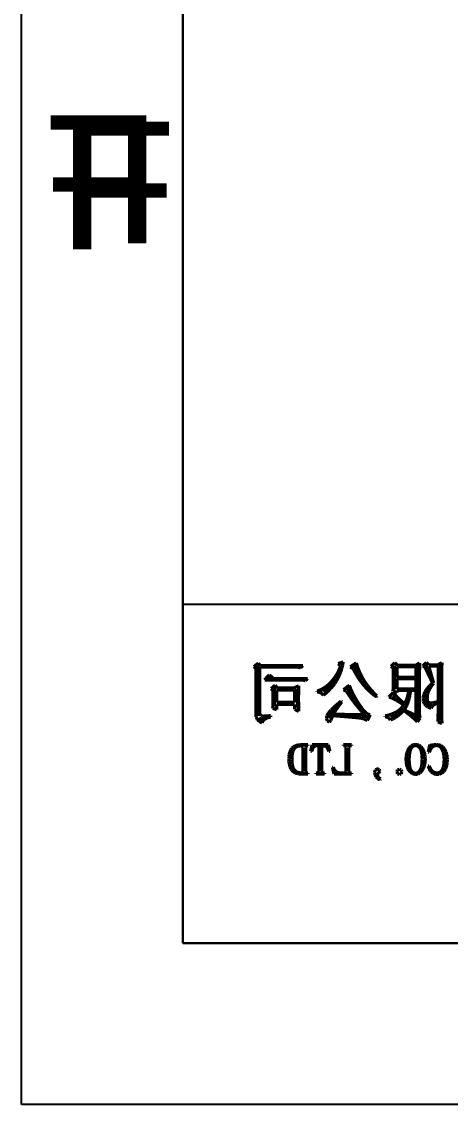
# Model space of a CAD drawing. Extents: x -61 to 349, y -42 to 245.
# Drawn here: x -61.11 to -47.81, y -42.19 to -8.63 of the extents above; entities that cross this region are included whole.
import ezdxf

# ---------------------------------------------------------------- set-up
doc = ezdxf.new("R2010")
doc.units = 0
doc.layers.add('BOARD_GEOMETRY_DIMENSION', color=2, linetype='CONTINUOUS')
doc.layers.add('BOARD_GEOMETRY_SILKSCREEN_B', color=1, linetype='CONTINUOUS')

msp = doc.modelspace()

# ---------------------------------------------------------------- linework, layer by layer
at = {"layer": 'BOARD_GEOMETRY_DIMENSION'}
msp.add_lwpolyline([(-61.1124, -42.1894), (-61.1124, 244.810534), (348.887542, 244.810534), (348.887542, -42.1894)], close=True, dxfattribs=at)
for points in [[(-56.11241, 239.810544), (-56.11241, -37.189156)], [(-56.11241, -37.189156), (343.887552, -37.189156)]]:
    msp.add_lwpolyline(points, dxfattribs=at)
at = {"layer": 'BOARD_GEOMETRY_SILKSCREEN_B'}
msp.add_lwpolyline([(-61.1124, -42.1894), (-61.1124, 244.810534), (348.887542, 244.810534), (348.887542, -42.1894)], close=True, dxfattribs=at)
for points in [[(-56.11241, -37.189156), (-56.11241, 239.810544)], [(-56.11241, -26.68905), (0.197612, -26.68905), (0.197612, -37.189156)], [(343.887552, -37.189156), (-56.11241, -37.189156)]]:
    msp.add_lwpolyline(points, dxfattribs=at)
at = {"layer": 'BOARD_GEOMETRY_SILKSCREEN_B', "const_width": 0.1016}
for points in [[(-53.76672, -28.515818), (-53.908198, -28.624022)], [(-53.76672, -28.515818), (-53.767228, -28.515818)], [(-53.7083, -28.590748), (-53.76672, -28.515818)], [(-51.13401, -28.474162), (-51.292506, -28.532328)], [(-51.292506, -28.532328), (-51.217322, -28.582112)], [(-51.174904, -28.668726), (-51.15179, -28.572714)], [(-51.15179, -28.572714), (-51.13401, -28.474162)], [(-50.726086, -28.507436), (-50.917602, -28.632404)], [(-50.706528, -28.581604), (-50.726086, -28.507436)], [(-49.53508, -28.499308), (-49.65192, -28.615894)], [(-49.452022, -28.582112), (-49.53508, -28.499308)], [(-48.760888, -28.507436), (-48.885602, -28.582112)], [(-48.763682, -28.597098), (-48.76292, -28.55722)], [(-48.76292, -28.55722), (-48.761904, -28.527248)], [(-48.761904, -28.527248), (-48.760888, -28.507436)], [(-48.552608, -28.490926), (-48.660812, -28.59913)], [(-48.566578, -28.563316), (-48.5267, -28.689808)], [(-48.477424, -28.565856), (-48.552608, -28.490926)], [(-48.194214, -28.565856), (-48.477424, -28.565856)], [(-48.0695, -28.499308), (-48.194214, -28.565856)], [(-48.072802, -28.592526), (-48.070516, -28.538424)], [(-48.070516, -28.538424), (-48.0695, -28.499308)], [(-53.908198, -28.624022), (-53.841904, -28.674822)], [(-53.841904, -28.674822), (-53.841904, -30.107128)], [(-53.791612, -28.605226), (-53.787802, -30.1498)], [(-53.725318, -28.632404), (-52.617624, -28.632404)], [(-53.725318, -30.065726), (-53.725318, -28.632404)], [(-52.384198, -28.590748), (-53.7083, -28.590748)], [(-53.575204, -29.033216), (-53.42509, -28.87472)], [(-53.30063, -28.99156), (-53.42509, -28.87472)], [(-52.617624, -28.632404), (-52.541424, -28.637738)], [(-52.541424, -28.637738), (-52.451, -28.658312)], [(-52.451, -28.658312), (-52.452524, -28.658312)], [(-52.451, -28.658312), (-52.384198, -28.590748)], [(-51.343306, -28.881324), (-51.40071, -28.965652)], [(-51.2953, -28.798012), (-51.343306, -28.881324)], [(-51.258216, -28.71343), (-51.2953, -28.798012)], [(-51.275488, -28.93822), (-51.237388, -28.851098)], [(-51.229006, -28.629356), (-51.258216, -28.71343)], [(-51.237388, -28.851098), (-51.204114, -28.761436)], [(-51.217322, -28.582112), (-51.229006, -28.629356)], [(-51.204114, -28.761436), (-51.174904, -28.668726)], [(-50.917602, -28.632404), (-50.825908, -28.683458)], [(-50.825908, -28.683458), (-50.779426, -28.772612)], [(-50.79111, -28.588716), (-50.577496, -29.028898)], [(-50.779426, -28.772612), (-50.728118, -28.86456)], [(-50.728118, -28.86456), (-50.674016, -28.953206)], [(-50.677318, -28.663646), (-50.706528, -28.581604)], [(-50.640488, -28.753308), (-50.677318, -28.663646)], [(-50.5968, -28.851098), (-50.640488, -28.753308)], [(-50.543714, -28.956254), (-50.5968, -28.851098)], [(-49.65192, -28.615894), (-49.57699, -28.666694)], [(-49.57699, -28.835604), (-49.578006, -28.953714)], [(-49.57699, -28.666694), (-49.57699, -28.835604)], [(-49.540414, -28.59151), (-49.50333, -29.330396)], [(-49.460404, -28.624022), (-48.87722, -28.624022)], [(-49.460404, -28.949904), (-49.460404, -28.624022)], [(-48.885602, -28.582112), (-49.452022, -28.582112)], [(-48.83912, -28.602686), (-48.82769, -30.202886), (-48.943006, -30.161992)], [(-48.87722, -28.624022), (-48.87722, -28.949904)], [(-48.766984, -28.948888), (-48.765714, -28.85821)], [(-48.765714, -28.77693), (-48.764698, -28.707334)], [(-48.765714, -28.85821), (-48.765714, -28.77693)], [(-48.764698, -28.707334), (-48.763682, -28.646628)], [(-48.763682, -28.646628), (-48.763682, -28.597098)], [(-48.660812, -28.59913), (-48.59401, -28.640786)], [(-48.59401, -28.640786), (-48.361092, -29.133292)], [(-48.327818, -29.133292), (-48.477424, -28.607512)], [(-48.477424, -28.607512), (-48.186086, -28.607512)], [(-48.186086, -28.607512), (-48.186086, -29.946092)], [(-48.126904, -28.58643), (-48.14062, -30.296612)], [(-48.076612, -28.946856), (-48.075596, -28.836112)], [(-48.075596, -28.836112), (-48.07458, -28.741624)], [(-48.07458, -28.741624), (-48.073818, -28.659328)], [(-48.073818, -28.659328), (-48.072802, -28.592526)], [(-53.575204, -29.033216), (-52.46751, -29.033216)], [(-53.37048, -28.955238), (-53.448712, -28.96235)], [(-53.245004, -29.198316), (-53.370226, -29.30652)], [(-52.234592, -28.99156), (-53.30063, -28.99156)], [(-53.17871, -29.281628), (-53.245004, -29.198316)], [(-52.512722, -29.214826), (-52.653692, -29.281628)], [(-52.515516, -29.288994), (-52.512722, -29.214826)], [(-52.46751, -29.033216), (-52.391818, -29.037026)], [(-52.391818, -29.037026), (-52.300886, -29.058108)], [(-52.300886, -29.058108), (-52.234592, -28.99156)], [(-51.369722, -29.045408), (-51.741324, -29.407612)], [(-51.6128, -29.19984), (-51.68773, -29.258006)], [(-51.542188, -29.134308), (-51.6128, -29.19984)], [(-51.476402, -29.060394), (-51.542188, -29.134308)], [(-51.529488, -29.311092), (-51.465988, -29.236924)], [(-51.467004, -29.049726), (-51.476402, -29.060394)], [(-51.40071, -28.965652), (-51.467004, -29.049726)], [(-51.465988, -29.236924), (-51.406806, -29.1592)], [(-51.406806, -29.1592), (-51.350926, -29.074618)], [(-51.350926, -29.074618), (-51.31943, -29.021786)], [(-51.31943, -29.021786), (-51.275488, -28.93822)], [(-50.942494, -29.19984), (-51.125628, -29.341318)], [(-50.916586, -29.275786), (-50.942494, -29.19984)], [(-50.674016, -28.953206), (-50.618898, -29.03601)], [(-50.618898, -29.03601), (-50.560478, -29.115512)], [(-50.560478, -29.115512), (-50.501296, -29.191458)], [(-50.542698, -28.958286), (-50.543714, -28.956254)], [(-50.501296, -29.0322), (-50.542698, -28.958286)], [(-50.45329, -29.10713), (-50.501296, -29.0322)], [(-50.501296, -29.191458), (-50.439828, -29.261816)], [(-50.400204, -29.18206), (-50.45329, -29.10713)], [(-50.341784, -29.25699), (-50.400204, -29.18206)], [(-49.5808, -29.241496), (-49.583086, -29.314394)], [(-49.579784, -29.156914), (-49.5808, -29.241496)], [(-49.579022, -29.062426), (-49.579784, -29.156914)], [(-49.578006, -28.953714), (-49.579022, -29.062426)], [(-48.87722, -28.949904), (-49.460404, -28.949904)], [(-49.460404, -28.99156), (-48.87722, -28.99156)], [(-49.460404, -29.316426), (-49.460404, -28.99156)], [(-48.87722, -28.99156), (-48.87722, -29.316426)], [(-48.768, -29.161232), (-48.766984, -29.049726)], [(-48.768, -29.414216), (-48.768, -29.161232)], [(-48.766984, -29.049726), (-48.766984, -28.948888)], [(-48.454818, -29.22143), (-48.51908, -29.292296)], [(-48.375824, -29.146754), (-48.454818, -29.22143)], [(-48.4505, -29.314394), (-48.396398, -29.225748)], [(-48.396398, -29.225748), (-48.327818, -29.133292)], [(-48.361092, -29.133292), (-48.375824, -29.146754)], [(-48.077628, -29.207206), (-48.076612, -29.069792)], [(-48.077628, -29.67863), (-48.077628, -29.207206)], [(-48.076612, -29.069792), (-48.076612, -28.946856)], [(-53.370226, -29.30652), (-53.311806, -29.356812)], [(-53.311806, -29.356812), (-53.311806, -29.720032)], [(-53.25999, -29.263848), (-53.271928, -29.85643)], [(-53.19649, -29.350716), (-53.197506, -29.351732)], [(-53.197506, -29.351732), (-53.197506, -29.72943)], [(-52.638706, -29.350716), (-53.19649, -29.350716)], [(-52.653692, -29.281628), (-53.17871, -29.281628)], [(-52.638706, -29.728414), (-52.638706, -29.350716)], [(-52.579016, -29.311092), (-52.536598, -29.889704)], [(-52.520596, -29.598112), (-52.519326, -29.481526)], [(-52.519326, -29.481526), (-52.517294, -29.378402)], [(-52.517294, -29.378402), (-52.515516, -29.288994)], [(-51.852322, -29.34843), (-51.943, -29.38272)], [(-51.943, -29.38272), (-51.943, -29.407612)], [(-51.943, -29.407612), (-51.89601, -29.410914)], [(-51.89601, -29.410914), (-51.81092, -29.443426)], [(-51.767994, -29.307028), (-51.852322, -29.34843)], [(-51.78171, -29.398214), (-51.817016, -29.38399)], [(-51.81092, -29.443426), (-51.75123, -29.507942)], [(-51.68773, -29.258006), (-51.767994, -29.307028)], [(-51.75123, -29.507942), (-51.7398, -29.500322)], [(-51.7398, -29.500322), (-51.666902, -29.44241)], [(-51.666902, -29.44241), (-51.59629, -29.379926)], [(-51.59629, -29.379926), (-51.529488, -29.311092)], [(-51.125628, -29.341318), (-51.034188, -29.38272)], [(-51.034188, -29.38272), (-50.997612, -29.439108)], [(-50.997612, -29.439108), (-50.937414, -29.529786)], [(-50.993294, -29.303726), (-50.80762, -29.645102)], [(-50.937414, -29.529786), (-50.877216, -29.61513)], [(-50.882296, -29.356812), (-50.916586, -29.275786)], [(-50.840386, -29.444442), (-50.882296, -29.356812)], [(-50.792888, -29.537914), (-50.840386, -29.444442)], [(-50.737516, -29.63672), (-50.792888, -29.537914)], [(-50.439828, -29.261816), (-50.376328, -29.329888)], [(-50.376328, -29.329888), (-50.310796, -29.393388)], [(-50.278284, -29.332936), (-50.341784, -29.25699)], [(-50.310796, -29.393388), (-50.242978, -29.451808)], [(-50.208688, -29.408628), (-50.278284, -29.332936)], [(-50.242978, -29.451808), (-50.173128, -29.506926)], [(-50.135028, -29.484828), (-50.208688, -29.408628)], [(-50.173128, -29.506926), (-50.1015, -29.557726)], [(-50.08499, -29.532834), (-50.135028, -29.484828)], [(-50.094388, -29.547312), (-50.116486, -29.547312)], [(-50.1015, -29.557726), (-50.08499, -29.532834)], [(-49.585118, -29.42463), (-49.718214, -29.566108)], [(-49.718214, -29.566108), (-49.696624, -29.56941)], [(-49.696624, -29.56941), (-49.638204, -29.586936)], [(-49.596294, -29.530802), (-49.518316, -29.597604)], [(-49.583594, -29.426408), (-49.586896, -29.426408)], [(-49.583086, -29.314394), (-49.585118, -29.374592)], [(-49.585118, -29.374592), (-49.460404, -29.433012)], [(-49.52492, -29.497528), (-49.585118, -29.42463)], [(-49.459388, -29.568394), (-49.52492, -29.497528)], [(-48.87722, -29.316426), (-49.460404, -29.316426)], [(-49.460404, -29.357828), (-49.093628, -29.357828)], [(-49.460404, -29.433012), (-49.460404, -29.357828)], [(-49.389284, -29.634942), (-49.459388, -29.568394)], [(-49.130204, -29.527754), (-49.159414, -29.622496)], [(-49.105312, -29.416248), (-49.130204, -29.527754)], [(-49.093628, -29.357828), (-49.105312, -29.416248)], [(-49.081182, -29.58592), (-49.060608, -29.4767)], [(-49.060608, -29.4767), (-49.044098, -29.357828)], [(-49.044098, -29.357828), (-48.87722, -29.357828)], [(-48.87722, -29.357828), (-48.87722, -30.14091)], [(-48.769016, -29.555694), (-48.768, -29.414216)], [(-48.769016, -30.090618), (-48.769016, -29.555694)], [(-48.630586, -29.490924), (-48.65243, -29.582618)], [(-48.59401, -29.401516), (-48.630586, -29.490924)], [(-48.569118, -29.357828), (-48.59401, -29.401516)], [(-48.558704, -29.467556), (-48.588422, -29.669994), (-48.491902, -29.81452), (-48.370998, -29.79801)], [(-48.51908, -29.292296), (-48.569118, -29.357828)], [(-48.528478, -29.617162), (-48.51908, -29.49956)], [(-48.51908, -29.49956), (-48.514, -29.474414)], [(-48.514, -29.474414), (-48.490124, -29.396436)], [(-48.490124, -29.396436), (-48.4505, -29.314394)], [(-53.313584, -29.81579), (-53.320188, -29.914596)], [(-53.320188, -29.914596), (-53.19522, -29.956252)], [(-53.31333, -29.789628), (-53.313584, -29.81579)], [(-53.311806, -29.720032), (-53.31333, -29.789628)], [(-53.197506, -29.72943), (-52.639722, -29.72943)], [(-53.19522, -29.789628), (-53.184806, -29.789628)], [(-53.19522, -29.956252), (-53.19522, -29.789628)], [(-53.184806, -29.789628), (-53.194712, -29.79039)], [(-53.194712, -29.79039), (-52.636928, -29.79039)], [(-52.639722, -29.72943), (-52.638706, -29.728414)], [(-52.636928, -29.79039), (-52.636928, -29.948124)], [(-52.520596, -29.623258), (-52.520596, -29.598112)], [(-52.519326, -29.748988), (-52.520596, -29.623258)], [(-52.519326, -29.74975), (-52.519326, -29.748988)], [(-52.51831, -29.855922), (-52.519326, -29.74975)], [(-52.515008, -29.943298), (-52.51831, -29.855922)], [(-51.445414, -29.902404), (-51.5112, -29.96692)], [(-51.367182, -29.831792), (-51.445414, -29.902404)], [(-51.275488, -29.752544), (-51.367182, -29.831792)], [(-51.362102, -29.96692), (-51.30673, -29.887926)], [(-51.30673, -29.887926), (-51.245516, -29.804614)], [(-51.200812, -29.690822), (-51.275488, -29.752544)], [(-51.245516, -29.804614), (-51.17592, -29.715714)], [(-51.17592, -29.715714), (-51.200812, -29.690822)], [(-50.877216, -29.61513), (-50.81651, -29.697426)], [(-50.81651, -29.697426), (-50.756312, -29.77642)], [(-50.756312, -29.77642), (-50.69713, -29.85135)], [(-50.734214, -29.641292), (-50.737516, -29.63672)], [(-50.668682, -29.746194), (-50.734214, -29.641292)], [(-50.69713, -29.85135), (-50.637694, -29.923232)], [(-50.60823, -29.836618), (-50.668682, -29.746194)], [(-50.554128, -29.912818), (-50.60823, -29.836618)], [(-50.50409, -29.976318), (-50.554128, -29.912818)], [(-49.638204, -29.586936), (-49.565306, -29.62021)], [(-49.565306, -29.62021), (-49.475898, -29.6672)], [(-49.475898, -29.6672), (-49.372012, -29.7307)], [(-49.315624, -29.698442), (-49.389284, -29.634942)], [(-49.306988, -29.881322), (-49.374806, -29.951426)], [(-49.372012, -29.7307), (-49.252124, -29.807662)], [(-49.237392, -29.758894), (-49.315624, -29.698442)], [(-49.252124, -29.807662), (-49.306988, -29.881322)], [(-49.226978, -29.766006), (-49.237392, -29.758894)], [(-49.191926, -29.702506), (-49.226978, -29.766006)], [(-49.218596, -29.926026), (-49.175924, -29.855414)], [(-49.184306, -29.75356), (-49.206404, -29.823918)], [(-49.159414, -29.622496), (-49.191926, -29.702506)], [(-49.175924, -29.855414), (-49.139602, -29.775404)], [(-49.139602, -29.775404), (-49.107598, -29.685996)], [(-49.107598, -29.685996), (-49.081182, -29.58592)], [(-48.65243, -29.582618), (-48.6537, -29.600652)], [(-48.6537, -29.600652), (-48.644302, -29.698442)], [(-48.644302, -29.698442), (-48.611028, -29.782516)], [(-48.611028, -29.782516), (-48.5775, -29.821124)], [(-48.5775, -29.821124), (-48.503586, -29.873194)], [(-48.512984, -29.697426), (-48.528478, -29.617162)], [(-48.502824, -29.715714), (-48.512984, -29.697426)], [(-48.503586, -29.873194), (-48.402494, -29.915612)], [(-48.457612, -29.744924), (-48.502824, -29.715714)], [(-48.3743, -29.74721), (-48.457612, -29.744924)], [(-48.402494, -29.915612), (-48.376586, -29.86151)], [(-48.376586, -29.86151), (-48.313086, -29.799026)], [(-48.252888, -29.725112), (-48.3743, -29.74721)], [(-48.313086, -29.799026), (-48.219614, -29.749496)], [(-48.219614, -29.715714), (-48.252888, -29.725112)], [(-48.219614, -29.749496), (-48.219614, -29.715714)], [(-48.076612, -29.802328), (-48.077628, -29.67863)], [(-48.076612, -29.915612), (-48.076612, -29.802328)], [(-48.075596, -30.01899), (-48.076612, -29.915612)], [(-53.841904, -30.107128), (-53.833522, -30.183328)], [(-53.833522, -30.183328), (-53.798216, -30.26156)], [(-53.596794, -30.2133), (-53.698394, -30.269434), (-53.748178, -30.20441)], [(-53.687726, -30.141926), (-53.725318, -30.065726)], [(-53.624988, -30.15742), (-53.687726, -30.141926)], [(-53.54193, -30.155388), (-53.624988, -30.15742)], [(-53.578506, -30.25521), (-53.49621, -30.211522)], [(-53.441092, -30.147006), (-53.54193, -30.155388)], [(-53.49621, -30.211522), (-53.383688, -30.182312)], [(-53.383688, -30.14091), (-53.441092, -30.147006)], [(-53.383688, -30.182312), (-53.383688, -30.14091)], [(-52.636928, -29.948124), (-52.512214, -30.006798)], [(-52.512214, -30.006798), (-52.515008, -29.943298)], [(-51.63693, -30.141926), (-51.653694, -30.228286)], [(-51.653694, -30.228286), (-51.6255, -30.299152)], [(-51.600608, -30.074108), (-51.63693, -30.141926)], [(-51.562, -30.023816), (-51.600608, -30.074108)], [(-51.412394, -29.927296), (-51.567588, -30.226)], [(-51.5112, -29.96692), (-51.562, -30.023816)], [(-51.517296, -30.290516), (-51.492404, -30.223714)], [(-51.492404, -30.223714), (-51.45913, -30.14091)], [(-51.45913, -30.14091), (-51.39563, -30.14599)], [(-51.442112, -30.099254), (-51.409092, -30.04185)], [(-50.459386, -30.11551), (-51.442112, -30.099254)], [(-51.409092, -30.04185), (-51.362102, -29.96692)], [(-51.39563, -30.14599), (-51.238404, -30.15742)], [(-51.238404, -30.15742), (-51.097688, -30.16885)], [(-51.097688, -30.16885), (-50.97272, -30.17901)], [(-50.97272, -30.17901), (-50.8635, -30.188662)], [(-50.8635, -30.188662), (-50.770028, -30.197044)], [(-50.770028, -30.197044), (-50.691796, -30.205426)], [(-50.691796, -30.205426), (-50.629312, -30.212792)], [(-50.637694, -29.923232), (-50.578512, -29.990796)], [(-50.629312, -30.212792), (-50.582322, -30.218888)], [(-50.582322, -30.218888), (-50.55108, -30.223714)], [(-50.578512, -29.990796), (-50.518822, -30.055312)], [(-50.370232, -30.160214), (-50.563018, -30.166818)], [(-50.55108, -30.223714), (-50.461926, -30.251146)], [(-50.518822, -30.055312), (-50.459386, -30.11551)], [(-50.476404, -30.00756), (-50.50409, -29.976318)], [(-50.393092, -30.08122), (-50.476404, -30.00756)], [(-50.461926, -30.251146), (-50.38471, -30.290516)], [(-50.31613, -30.113732), (-50.393092, -30.08122)], [(-50.38471, -30.290516), (-50.293016, -30.11551)], [(-50.293016, -30.11551), (-50.31613, -30.113732)], [(-49.741328, -30.130496), (-49.8348, -30.149292)], [(-49.8348, -30.149292), (-49.8348, -30.17393)], [(-49.8348, -30.17393), (-49.812194, -30.177232)], [(-49.812194, -30.177232), (-49.723802, -30.20822)], [(-49.649888, -30.102302), (-49.741328, -30.130496)], [(-49.723802, -30.20822), (-49.66843, -30.274006)], [(-49.66843, -30.274006), (-49.595532, -30.245812)], [(-49.302924, -29.939234), (-49.65573, -30.1879)], [(-49.55921, -30.06471), (-49.649888, -30.102302)], [(-49.595532, -30.245812), (-49.515522, -30.202124)], [(-49.526698, -30.049216), (-49.55921, -30.06471)], [(-49.447704, -30.00756), (-49.526698, -30.049216)], [(-49.515522, -30.202124), (-49.43729, -30.149292)], [(-49.374806, -29.951426), (-49.447704, -30.00756)], [(-49.43729, -30.149292), (-49.361598, -30.083506)], [(-49.361598, -30.083506), (-49.285398, -30.00756)], [(-49.285398, -30.00756), (-49.265586, -29.986732)], [(-49.265586, -29.986732), (-49.218596, -29.926026)], [(-49.202086, -29.982414), (-49.218596, -30.00756)], [(-49.218596, -30.00756), (-49.203102, -30.01899)], [(-49.203102, -30.01899), (-49.11979, -30.080458)], [(-48.87722, -30.14091), (-49.202086, -29.982414)], [(-49.11979, -30.080458), (-49.040796, -30.142942)], [(-49.040796, -30.142942), (-48.967898, -30.205426)], [(-48.967898, -30.205426), (-48.899318, -30.268926)], [(-48.835818, -30.333442), (-48.744124, -30.21584)], [(-48.754284, -30.18663), (-48.769016, -30.090618)], [(-48.744124, -30.21584), (-48.754284, -30.18663)], [(-48.19142, -30.241748), (-48.194214, -30.333442)], [(-48.188118, -30.147006), (-48.19142, -30.241748)], [(-48.187102, -30.0482), (-48.188118, -30.147006)], [(-48.186086, -29.946092), (-48.187102, -30.0482)], [(-48.07458, -30.1117), (-48.075596, -30.01899)], [(-48.073818, -30.193996), (-48.07458, -30.1117)], [(-48.072802, -30.265624), (-48.073818, -30.193996)], [(-53.798216, -30.26156), (-53.73751, -30.323028)], [(-53.73751, -30.323028), (-53.650388, -30.366716)], [(-53.650388, -30.366716), (-53.630322, -30.312614)], [(-53.630322, -30.312614), (-53.578506, -30.25521)], [(-51.6255, -30.299152), (-51.564032, -30.343856)], [(-51.564032, -30.343856), (-51.517296, -30.290516)], [(-48.899318, -30.268926), (-48.835818, -30.333442)], [(-48.194214, -30.333442), (-48.0695, -30.383226)], [(-48.071532, -30.327092), (-48.072802, -30.265624)], [(-48.0695, -30.378146), (-48.071532, -30.327092)], [(-48.0695, -30.383226), (-48.0695, -30.378146)], [(-52.76088, -31.201614), (-52.789328, -31.264352)], [(-52.724812, -31.150814), (-52.76088, -31.201614)], [(-52.676806, -31.109158), (-52.724812, -31.150814)], [(-52.71008, -31.310326), (-52.6923, -31.241238)], [(-52.6923, -31.241238), (-52.667408, -31.185358)], [(-52.614322, -31.072836), (-52.676806, -31.109158)], [(-52.667408, -31.185358), (-52.655216, -31.166308)], [(-52.655216, -31.166308), (-52.602892, -31.116016)], [(-52.54371, -31.051754), (-52.614322, -31.072836)], [(-52.602892, -31.116016), (-52.53863, -31.086552)], [(-52.464716, -31.044642), (-52.54371, -31.051754)], [(-52.53863, -31.086552), (-52.459128, -31.076138)], [(-52.22621, -31.044642), (-52.464716, -31.044642)], [(-52.459128, -31.076138), (-52.406042, -31.086552)], [(-52.406042, -31.086552), (-52.385214, -31.118556)], [(-52.385214, -31.118556), (-52.385214, -31.877254)], [(-52.300124, -31.118556), (-52.28971, -31.086552)], [(-52.300124, -31.877254), (-52.300124, -31.118556)], [(-52.28971, -31.086552), (-52.257198, -31.076138)], [(-52.257198, -31.076138), (-52.22621, -31.076138)], [(-52.22621, -31.076138), (-52.22621, -31.044642)], [(-52.09794, -31.044642), (-52.140612, -31.245556)], [(-52.140612, -31.245556), (-52.114704, -31.250636)], [(-52.114704, -31.250128), (-52.117244, -31.250128)], [(-52.114704, -31.250636), (-52.078128, -31.157926)], [(-51.594004, -31.044642), (-52.09794, -31.044642)], [(-52.078128, -31.157926), (-52.051204, -31.109158)], [(-52.051204, -31.108142), (-51.992022, -31.078932)], [(-52.051204, -31.109158), (-52.051204, -31.108142)], [(-51.992022, -31.078932), (-51.950112, -31.076138)], [(-51.950112, -31.076138), (-51.891692, -31.08071)], [(-51.891692, -31.08071), (-51.886612, -31.13405)], [(-51.886612, -31.13405), (-51.886612, -31.877254)], [(-51.801522, -31.128716), (-51.796188, -31.08071)], [(-51.801522, -31.877254), (-51.801522, -31.128716)], [(-51.796188, -31.08071), (-51.753516, -31.076138)], [(-51.753516, -31.076138), (-51.672236, -31.089346)], [(-51.672236, -31.089346), (-51.65344, -31.102808)], [(-51.65344, -31.102808), (-51.621182, -31.14675)], [(-51.621182, -31.14675), (-51.58613, -31.230824)], [(-51.547522, -31.245556), (-51.594004, -31.044642)], [(-51.58613, -31.230824), (-51.57851, -31.250636)], [(-51.57851, -31.250636), (-51.547522, -31.245556)], [(-51.127914, -31.044642), (-51.127914, -31.076138)], [(-50.873914, -31.044642), (-51.127914, -31.044642)], [(-51.127914, -31.076138), (-51.091338, -31.076138)], [(-51.091338, -31.076138), (-51.05908, -31.086552)], [(-51.05908, -31.086552), (-51.043332, -31.118556)], [(-51.043332, -31.118556), (-51.043332, -31.877254)], [(-50.957988, -31.118556), (-50.947828, -31.086552)], [(-50.957988, -31.877254), (-50.957988, -31.118556)], [(-50.947828, -31.086552), (-50.904902, -31.076138)], [(-50.904902, -31.076138), (-50.873914, -31.076138)], [(-50.873914, -31.076138), (-50.873914, -31.044642)], [(-49.134522, -31.230824), (-49.158144, -31.299658)], [(-49.103026, -31.166308), (-49.134522, -31.230824)], [(-49.073816, -31.124652), (-49.103026, -31.166308)], [(-49.074832, -31.32074), (-49.060608, -31.248858)], [(-49.019714, -31.073852), (-49.073816, -31.124652)], [(-49.060608, -31.248858), (-49.040542, -31.18612)], [(-49.040542, -31.18612), (-49.03851, -31.182056)], [(-49.03851, -31.182056), (-49.000918, -31.115254)], [(-48.95723, -31.043626), (-49.019714, -31.073852)], [(-49.000918, -31.115254), (-48.9458, -31.076138)], [(-48.885602, -31.034228), (-48.95723, -31.043626)], [(-48.9458, -31.076138), (-48.885602, -31.065216)], [(-48.84801, -31.03626), (-48.885602, -31.034228)], [(-48.885602, -31.065216), (-48.820832, -31.08071)], [(-48.781716, -31.057342), (-48.84801, -31.03626)], [(-48.820832, -31.08071), (-48.765714, -31.127954)], [(-48.723042, -31.098744), (-48.781716, -31.057342)], [(-48.765714, -31.127954), (-48.736504, -31.171642)], [(-48.736504, -31.171642), (-48.714914, -31.22803)], [(-48.673004, -31.161228), (-48.723042, -31.098744)], [(-48.714914, -31.22803), (-48.698404, -31.29534)], [(-48.65243, -31.194756), (-48.673004, -31.161228)], [(-48.624236, -31.259018), (-48.65243, -31.194756)], [(-48.604424, -31.330138), (-48.624236, -31.259018)], [(-48.44542, -31.034228), (-48.492918, -31.267654)], [(-48.460914, -31.277814), (-48.430688, -31.199836)], [(-48.417988, -31.055056), (-48.44542, -31.034228)], [(-48.430688, -31.199836), (-48.39208, -31.137352)], [(-48.387, -31.060136), (-48.417988, -31.055056)], [(-48.39208, -31.137352), (-48.376586, -31.118556)], [(-48.3235, -31.044642), (-48.387, -31.060136)], [(-48.376586, -31.118556), (-48.316134, -31.079948)], [(-48.248316, -31.034228), (-48.3235, -31.044642)], [(-48.316134, -31.079948), (-48.240188, -31.065216)], [(-48.2473, -31.034228), (-48.248316, -31.034228)], [(-48.172624, -31.04261), (-48.2473, -31.034228)], [(-48.240188, -31.065216), (-48.232822, -31.065216)], [(-48.232822, -31.065216), (-48.165004, -31.078932)], [(-48.104806, -31.067756), (-48.172624, -31.04261)], [(-48.165004, -31.078932), (-48.109124, -31.118556)], [(-48.109124, -31.118556), (-48.06442, -31.185358)], [(-48.045624, -31.108142), (-48.104806, -31.067756)], [(-48.06442, -31.185358), (-48.063404, -31.187136)], [(-48.063404, -31.187136), (-48.036226, -31.251652)], [(-47.994316, -31.166308), (-48.045624, -31.108142)], [(-48.036226, -31.251652), (-48.016414, -31.323534)], [(-47.97171, -31.203138), (-47.994316, -31.166308)], [(-47.9425, -31.267654), (-47.97171, -31.203138)], [(-52.818284, -31.421324), (-52.8193, -31.479744)], [(-52.8193, -31.479744), (-52.816506, -31.572454)], [(-52.808124, -31.33725), (-52.818284, -31.421324)], [(-52.816506, -31.572454), (-52.803806, -31.65475)], [(-52.789328, -31.264352), (-52.808124, -31.33725)], [(-52.724812, -31.490158), (-52.720494, -31.393638)], [(-52.722526, -31.56204), (-52.724812, -31.490158)], [(-52.714144, -31.651448), (-52.722526, -31.56204)], [(-52.720494, -31.393638), (-52.71008, -31.310326)], [(-49.181004, -31.454852), (-49.182528, -31.495238)], [(-49.182528, -31.495238), (-49.17821, -31.584138)], [(-49.173892, -31.374842), (-49.181004, -31.454852)], [(-49.17821, -31.584138), (-49.166526, -31.664148)], [(-49.158144, -31.299658), (-49.173892, -31.374842)], [(-49.086516, -31.490158), (-49.08423, -31.40075)], [(-49.086516, -31.54426), (-49.086516, -31.490158)], [(-49.081182, -31.63824), (-49.086516, -31.54426)], [(-49.08423, -31.40075), (-49.074832, -31.32074)], [(-48.698404, -31.29534), (-48.687736, -31.374842)], [(-48.68672, -31.587948), (-48.695102, -31.67253)], [(-48.687736, -31.374842), (-48.683418, -31.466028)], [(-48.683418, -31.490158), (-48.68672, -31.587948)], [(-48.683418, -31.466028), (-48.683418, -31.490158)], [(-48.591978, -31.409132), (-48.604424, -31.330138)], [(-48.600614, -31.636716), (-48.589946, -31.555944)], [(-48.587914, -31.495238), (-48.591978, -31.409132)], [(-48.589946, -31.555944), (-48.587914, -31.495238)], [(-48.492918, -31.267654), (-48.460914, -31.277814)], [(-48.016414, -31.323534), (-48.00473, -31.40075)], [(-48.002698, -31.585154), (-48.012096, -31.66491)], [(-48.00473, -31.40075), (-47.999904, -31.483808)], [(-47.999904, -31.495238), (-48.002698, -31.585154)], [(-47.999904, -31.483808), (-47.999904, -31.495238)], [(-47.921926, -31.338012), (-47.9425, -31.267654)], [(-47.90821, -31.416244), (-47.921926, -31.338012)], [(-47.917608, -31.664148), (-47.90694, -31.580836)], [(-47.903892, -31.500826), (-47.90821, -31.416244)], [(-47.90694, -31.580836), (-47.903892, -31.500826)], [(-52.803806, -31.65475), (-52.78501, -31.726632)], [(-52.78501, -31.726632), (-52.757832, -31.78683)], [(-52.757832, -31.78683), (-52.724812, -31.834836)], [(-52.724812, -31.834836), (-52.67579, -31.88462)], [(-52.69738, -31.726632), (-52.714144, -31.651448)], [(-52.67452, -31.785814), (-52.69738, -31.726632)], [(-52.67579, -31.88462), (-52.615338, -31.919926)], [(-52.644294, -31.829756), (-52.67452, -31.785814)], [(-52.642516, -31.831534), (-52.644294, -31.829756)], [(-52.585112, -31.880556), (-52.642516, -31.831534)], [(-52.615338, -31.919926), (-52.544726, -31.941516)], [(-52.518818, -31.909512), (-52.585112, -31.880556)], [(-52.44338, -31.919926), (-52.518818, -31.909512)], [(-52.401216, -31.90875), (-52.44338, -31.919926)], [(-52.385214, -31.877254), (-52.401216, -31.90875)], [(-52.28971, -31.90875), (-52.300124, -31.877254)], [(-52.257198, -31.919926), (-52.28971, -31.90875)], [(-52.22621, -31.919926), (-52.257198, -31.919926)], [(-52.22621, -31.950914), (-52.22621, -31.919926)], [(-51.934618, -31.919926), (-51.981608, -31.919926)], [(-51.981608, -31.919926), (-51.981608, -31.950914)], [(-51.902106, -31.90875), (-51.934618, -31.919926)], [(-51.886612, -31.877254), (-51.902106, -31.90875)], [(-51.791108, -31.90875), (-51.801522, -31.877254)], [(-51.753516, -31.919926), (-51.791108, -31.90875)], [(-51.70551, -31.919926), (-51.753516, -31.919926)], [(-51.70551, -31.950914), (-51.70551, -31.919926)], [(-51.441096, -31.733744), (-51.467004, -31.744158)], [(-51.467004, -31.744158), (-51.419506, -31.950914)], [(-51.438048, -31.745428), (-51.441096, -31.733744)], [(-51.40579, -31.820358), (-51.438048, -31.745428)], [(-51.360832, -31.872428), (-51.40579, -31.820358)], [(-51.309016, -31.905448), (-51.360832, -31.872428)], [(-51.233832, -31.919926), (-51.309016, -31.905448)], [(-51.091338, -31.919926), (-51.233832, -31.919926)], [(-51.05908, -31.90875), (-51.091338, -31.919926)], [(-51.043332, -31.877254), (-51.05908, -31.90875)], [(-50.947828, -31.90875), (-50.957988, -31.877254)], [(-50.910236, -31.919926), (-50.947828, -31.90875)], [(-50.873914, -31.919926), (-50.910236, -31.919926)], [(-50.873914, -31.950914), (-50.873914, -31.919926)], [(-50.136806, -31.823914), (-50.157634, -31.896812)], [(-50.157634, -31.896812), (-50.157634, -31.898336)], [(-50.157634, -31.898336), (-50.146204, -31.973012)], [(-50.135028, -31.82112), (-50.136806, -31.823914)], [(-50.068226, -31.79191), (-50.135028, -31.82112)], [(-50.053748, -31.797752), (-50.08118, -31.797752)], [(-50.078386, -31.967932), (-50.035714, -31.919926)], [(-50.014886, -31.813754), (-50.068226, -31.79191)], [(-50.035714, -31.919926), (-49.994312, -31.864046)], [(-49.993042, -31.856426), (-50.014886, -31.813754)], [(-49.994312, -31.864046), (-49.993042, -31.856426)], [(-49.468278, -31.882842), (-49.447704, -31.823914)], [(-49.447704, -31.940754), (-49.468278, -31.882842)], [(-49.447704, -31.823914), (-49.389284, -31.80334)], [(-49.389284, -31.80334), (-49.336198, -31.823914)], [(-49.336198, -31.823914), (-49.309528, -31.882842)], [(-49.309528, -31.882842), (-49.336198, -31.940754)], [(-49.166526, -31.664148), (-49.146714, -31.73603)], [(-49.146714, -31.73603), (-49.11979, -31.79826)], [(-49.11979, -31.79826), (-49.097692, -31.834836)], [(-49.097692, -31.834836), (-49.045114, -31.896812)], [(-49.070006, -31.71571), (-49.081182, -31.63824)], [(-49.054004, -31.780734), (-49.070006, -31.71571)], [(-49.03343, -31.829756), (-49.054004, -31.780734)], [(-49.045114, -31.896812), (-48.985424, -31.938722)], [(-49.007522, -31.869126), (-49.03343, -31.829756)], [(-48.951134, -31.914846), (-49.007522, -31.869126)], [(-48.885602, -31.93034), (-48.951134, -31.914846)], [(-48.850042, -31.92526), (-48.885602, -31.93034)], [(-48.79213, -31.890716), (-48.850042, -31.92526)], [(-48.817022, -31.950914), (-48.7553, -31.91891)], [(-48.741838, -31.823914), (-48.79213, -31.890716)], [(-48.7553, -31.91891), (-48.69942, -31.864046)], [(-48.730408, -31.801308), (-48.741838, -31.823914)], [(-48.70958, -31.743142), (-48.730408, -31.801308)], [(-48.695102, -31.67253), (-48.70958, -31.743142)], [(-48.69942, -31.864046), (-48.678338, -31.834836)], [(-48.678338, -31.834836), (-48.644048, -31.776416)], [(-48.644048, -31.776416), (-48.617886, -31.711138)], [(-48.617886, -31.711138), (-48.600614, -31.636716)], [(-48.460914, -31.692342), (-48.492918, -31.707836)], [(-48.492918, -31.707836), (-48.46701, -31.783528)], [(-48.46701, -31.783528), (-48.430688, -31.849314)], [(-48.451516, -31.72841), (-48.460914, -31.692342)], [(-48.42129, -31.79826), (-48.451516, -31.72841)], [(-48.430688, -31.849314), (-48.397414, -31.887414)], [(-48.376586, -31.856426), (-48.42129, -31.79826)], [(-48.397414, -31.887414), (-48.33493, -31.934658)], [(-48.363886, -31.867856), (-48.376586, -31.856426)], [(-48.302418, -31.90621), (-48.363886, -31.867856)], [(-48.227488, -31.919926), (-48.302418, -31.90621)], [(-48.226726, -31.919926), (-48.227488, -31.919926)], [(-48.153828, -31.907734), (-48.226726, -31.919926)], [(-48.095408, -31.870142), (-48.153828, -31.907734)], [(-48.150526, -31.953454), (-48.081946, -31.927546)], [(-48.052736, -31.808928), (-48.095408, -31.870142)], [(-48.081946, -31.927546), (-48.024542, -31.88462)], [(-48.048418, -31.79953), (-48.052736, -31.808928)], [(-48.026828, -31.737046), (-48.048418, -31.79953)], [(-48.012096, -31.66491), (-48.026828, -31.737046)], [(-48.024542, -31.88462), (-47.994316, -31.85033)], [(-47.994316, -31.85033), (-47.961042, -31.79953)], [(-47.961042, -31.79953), (-47.935134, -31.737046)], [(-47.935134, -31.737046), (-47.917608, -31.664148)], [(-52.544726, -31.941516), (-52.46243, -31.950914)], [(-52.46243, -31.950914), (-52.22621, -31.950914)], [(-51.981608, -31.950914), (-51.70551, -31.950914)], [(-51.419506, -31.950914), (-50.873914, -31.950914)], [(-50.146204, -31.973012), (-50.115978, -32.036512)], [(-50.115978, -32.036512), (-50.06594, -32.090614)], [(-50.052478, -32.036512), (-50.078386, -31.967932)], [(-50.06594, -32.090614), (-49.99863, -32.130238)], [(-50.035714, -32.056324), (-50.052478, -32.036512)], [(-49.972214, -32.105346), (-50.035714, -32.056324)], [(-49.99863, -32.130238), (-49.993042, -32.132016)], [(-49.993042, -32.132016), (-49.993804, -32.132016)], [(-49.993042, -32.132016), (-49.972214, -32.105346)], [(-49.389284, -31.961836), (-49.447704, -31.940754)], [(-49.388522, -31.961328), (-49.389792, -31.961328)], [(-49.336198, -31.940754), (-49.389284, -31.961836)], [(-48.985424, -31.938722), (-48.919892, -31.95955)], [(-48.919892, -31.95955), (-48.885602, -31.961836)], [(-48.884078, -31.961328), (-48.88992, -31.961328)], [(-48.885602, -31.961836), (-48.817022, -31.950914)], [(-48.33493, -31.934658), (-48.266096, -31.958534)], [(-48.266096, -31.958534), (-48.227488, -31.961836)], [(-48.225202, -31.961328), (-48.23079, -31.961328)], [(-48.227488, -31.961836), (-48.150526, -31.953454)]]:
    msp.add_lwpolyline(points, dxfattribs=at)

# ---------------------------------------------------------------- texts
at = {"layer": 'BOARD_GEOMETRY_DIMENSION', "width": 1.147436}
msp.add_text('F', height=3.9624, dxfattribs=at).set_placement((-60.012326, -15.689072))
at = {"layer": 'BOARD_GEOMETRY_SILKSCREEN_B', "text_generation_flag": 2, "width": 1.147436}
msp.add_text('F', height=3.9624, dxfattribs=at).set_placement((-56.741822, -15.501874))

doc.saveas('drawing.dxf')
